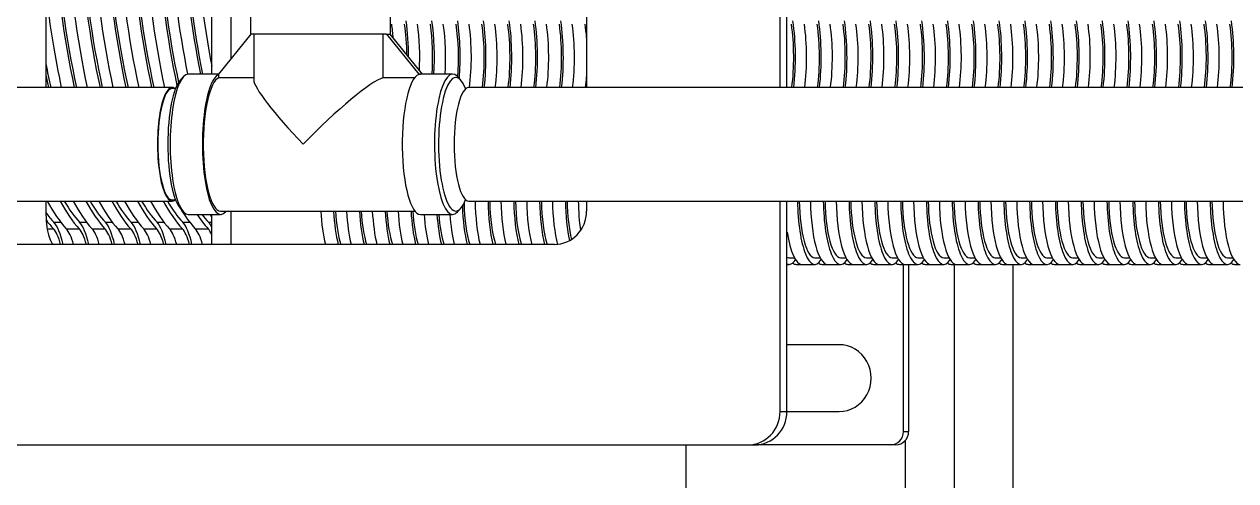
# Model space of a CAD drawing. Header units: millimetres. Extents: x 3795014 to 4300160, y 3869364 to 4016788.
# Drawn here: x 4226457.3 to 4226548, y 3922796.3 to 3922830.5 of the extents above; entities that cross this region are included whole.
import ezdxf

# ---------------------------------------------------------------- set-up
doc = ezdxf.new("R2010")
doc.units = ezdxf.units.MM
doc.layers.add('линия перехода', color=7, linetype='Continuous')
doc.layers.add('основная', color=7, linetype='Continuous', lineweight=50)

msp = doc.modelspace()

# ---------------------------------------------------------------- linework, layer by layer
at = {"layer": 'линия перехода', "color": 0, "linetype": 'Continuous', "lineweight": -3}
for p, q in [((4226459.513, 3922815.69), (4226460.033, 3922815.69)), ((4226461.444, 3922815.69), (4226461.965, 3922815.69)), ((4226463.376, 3922815.69), (4226463.897, 3922815.69)), ((4226465.308, 3922815.69), (4226465.828, 3922815.69)), ((4226467.239, 3922815.69), (4226467.76, 3922815.69)), ((4226469.171, 3922815.69), (4226469.692, 3922815.69)), ((4226471.103, 3922815.69), (4226471.341, 3922815.69)), ((4226459.011, 3922815.208), (4226459.478, 3922815.208)), ((4226460.444, 3922815.208), (4226461.41, 3922815.208)), ((4226462.375, 3922815.208), (4226463.341, 3922815.208)), ((4226464.307, 3922815.208), (4226465.273, 3922815.208)), ((4226466.239, 3922815.208), (4226467.205, 3922815.208)), ((4226468.171, 3922815.208), (4226469.136, 3922815.208)), ((4226470.102, 3922815.208), (4226471.068, 3922815.208)), ((4226526.973, 3922780.523), (4226526.973, 3922812.54)), ((4226513.906, 3922801.531), (4226514.424, 3922801.531)), ((4226523.151, 3922800.031), (4226523.539, 3922800.031)), ((4226523.298, 3922793.693), (4226523.298, 3922799.37))]:
    msp.add_line(p, q, dxfattribs=at)
at = {"layer": 'основная', "color": 0, "linetype": 'Continuous', "lineweight": -3}
for p, q in [((4226471.341, 3922826.781), (4226471.341, 3922879.031)), ((4226472.79, 3922827.926), (4226472.79, 3922879.031)), ((4226458.913, 3922876.531), (4226458.913, 3922825.781)), ((4226499.418, 3922834.031), (4226499.418, 3922825.781)), ((4226513.906, 3922825.781), (4226513.906, 3922834.031)), ((4226514.424, 3922825.781), (4226514.424, 3922834.031)), ((4226474.233, 3922832.281), (4226474.233, 3922829.781)), ((4226484.733, 3922829.781), (4226484.733, 3922832.281)), ((4226471.868, 3922826.781), (4226474.283, 3922829.781)), ((4226484.401, 3922829.781), (4226474.233, 3922829.781)), ((4226474.483, 3922829.781), (4226474.483, 3922826.361)), ((4226484.159, 3922829.781), (4226484.159, 3922826.506)), ((4226484.401, 3922829.781), (4226484.424, 3922829.781)), ((4226484.424, 3922829.781), (4226484.554, 3922829.781)), ((4226484.424, 3922829.781), (4226486.839, 3922826.781)), ((4226484.554, 3922829.781), (4226484.683, 3922829.781)), ((4226484.683, 3922829.781), (4226484.733, 3922829.781)), ((4226484.683, 3922829.781), (4226487.098, 3922826.781)), ((4226469.218, 3922826.589), (4226468.994, 3922826.348)), ((4226471.868, 3922826.781), (4226469.583, 3922826.781)), ((4226471.868, 3922826.758), (4226471.868, 3922826.781)), ((4226471.868, 3922826.506), (4226471.868, 3922826.758)), ((4226474.483, 3922826.506), (4226471.868, 3922826.506)), ((4226486.534, 3922826.506), (4226484.159, 3922826.506)), ((4226486.839, 3922826.781), (4226486.968, 3922826.781)), ((4226486.839, 3922826.781), (4226486.839, 3922826.758)), ((4226489.383, 3922826.781), (4226486.968, 3922826.781)), ((4226489.972, 3922826.348), (4226489.748, 3922826.589)), ((4226468.376, 3922825.781), (4226383.383, 3922825.781)), ((4226468.625, 3922825.697), (4226468.376, 3922825.697)), ((4226575.584, 3922825.781), (4226490.59, 3922825.781)), ((4226383.383, 3922817.281), (4226468.376, 3922817.281)), ((4226458.913, 3922817.281), (4226458.913, 3922816.531)), ((4226468.376, 3922817.366), (4226468.625, 3922817.366)), ((4226490.59, 3922817.281), (4226575.584, 3922817.281)), ((4226499.418, 3922817.281), (4226499.418, 3922816.531)), ((4226513.906, 3922801.531), (4226513.906, 3922817.281)), ((4226514.424, 3922801.531), (4226514.424, 3922817.281)), ((4226468.994, 3922816.715), (4226469.218, 3922816.474)), ((4226469.583, 3922816.281), (4226471.998, 3922816.281)), ((4226471.341, 3922814.031), (4226471.341, 3922816.281)), ((4226471.998, 3922816.531), (4226486.554, 3922816.531)), ((4226472.79, 3922814.031), (4226472.79, 3922816.531)), ((4226486.968, 3922816.281), (4226489.383, 3922816.281)), ((4226489.748, 3922816.474), (4226489.972, 3922816.715)), ((4226497.004, 3922814.031), (4226410.079, 3922814.031)), ((4226514.575, 3922813.04), (4226514.976, 3922813.04)), ((4226516.507, 3922813.04), (4226516.908, 3922813.04)), ((4226518.439, 3922813.04), (4226518.84, 3922813.04)), ((4226520.37, 3922813.04), (4226520.771, 3922813.04)), ((4226522.302, 3922813.04), (4226522.703, 3922813.04)), ((4226524.234, 3922813.04), (4226524.635, 3922813.04)), ((4226526.165, 3922813.04), (4226526.566, 3922813.04)), ((4226528.097, 3922813.04), (4226528.498, 3922813.04)), ((4226530.029, 3922813.04), (4226530.43, 3922813.04)), ((4226531.96, 3922813.04), (4226532.361, 3922813.04)), ((4226533.892, 3922813.04), (4226534.293, 3922813.04)), ((4226535.824, 3922813.04), (4226536.225, 3922813.04)), ((4226537.755, 3922813.04), (4226538.156, 3922813.04)), ((4226539.687, 3922813.04), (4226540.088, 3922813.04)), ((4226541.619, 3922813.04), (4226542.02, 3922813.04)), ((4226543.55, 3922813.04), (4226543.952, 3922813.04)), ((4226545.482, 3922813.04), (4226545.883, 3922813.04)), ((4226547.414, 3922813.04), (4226547.815, 3922813.04)), ((4226514.424, 3922812.54), (4226514.575, 3922812.54)), ((4226515.114, 3922812.54), (4226515.541, 3922812.54)), ((4226515.541, 3922812.54), (4226516.507, 3922812.54)), ((4226517.046, 3922812.54), (4226517.473, 3922812.54)), ((4226517.473, 3922812.54), (4226518.439, 3922812.54)), ((4226518.978, 3922812.54), (4226519.405, 3922812.54)), ((4226519.405, 3922812.54), (4226520.37, 3922812.54)), ((4226520.909, 3922812.54), (4226521.336, 3922812.54)), ((4226521.336, 3922812.54), (4226522.302, 3922812.54)), ((4226522.841, 3922812.54), (4226523.268, 3922812.54)), ((4226523.151, 3922800.031), (4226523.151, 3922812.54)), ((4226523.268, 3922812.54), (4226524.234, 3922812.54)), ((4226523.539, 3922800.031), (4226523.539, 3922812.54)), ((4226524.773, 3922812.54), (4226525.2, 3922812.54)), ((4226525.2, 3922812.54), (4226526.165, 3922812.54)), ((4226526.705, 3922812.54), (4226527.131, 3922812.54)), ((4226527.131, 3922812.54), (4226528.097, 3922812.54)), ((4226528.636, 3922812.54), (4226529.063, 3922812.54)), ((4226529.063, 3922812.54), (4226530.029, 3922812.54)), ((4226530.568, 3922812.54), (4226530.995, 3922812.54)), ((4226530.995, 3922812.54), (4226531.96, 3922812.54)), ((4226531.378, 3922780.523), (4226531.378, 3922812.54)), ((4226532.5, 3922812.54), (4226532.926, 3922812.54)), ((4226532.926, 3922812.54), (4226533.892, 3922812.54)), ((4226534.431, 3922812.54), (4226534.858, 3922812.54)), ((4226534.858, 3922812.54), (4226535.824, 3922812.54)), ((4226536.363, 3922812.54), (4226536.79, 3922812.54)), ((4226536.79, 3922812.54), (4226537.755, 3922812.54)), ((4226538.295, 3922812.54), (4226538.721, 3922812.54)), ((4226538.721, 3922812.54), (4226539.687, 3922812.54)), ((4226540.226, 3922812.54), (4226540.653, 3922812.54)), ((4226540.653, 3922812.54), (4226541.619, 3922812.54)), ((4226542.158, 3922812.54), (4226542.585, 3922812.54)), ((4226542.585, 3922812.54), (4226543.55, 3922812.54)), ((4226544.09, 3922812.54), (4226544.516, 3922812.54)), ((4226544.516, 3922812.54), (4226545.482, 3922812.54)), ((4226546.021, 3922812.54), (4226546.448, 3922812.54)), ((4226546.448, 3922812.54), (4226547.414, 3922812.54)), ((4226547.953, 3922812.54), (4226548.38, 3922812.54)), ((4226518.321, 3922806.531), (4226514.424, 3922806.531)), ((4226514.424, 3922801.531), (4226518.321, 3922801.531)), ((4226395.591, 3922799.031), (4226511.491, 3922799.031)), ((4226506.879, 3922794.031), (4226506.879, 3922799.031)), ((4226511.491, 3922799.031), (4226512.01, 3922799.031)), ((4226522.185, 3922799.031), (4226512.01, 3922799.031)), ((4226522.573, 3922799.031), (4226522.185, 3922799.031))]:
    msp.add_line(p, q, dxfattribs=at)
for centre, major_axis, ratio, start_param, end_param in [((4226467.519, 3922846.531), (0, -32), 0.259156, -1.300864, -0.865266), ((4226469.451, 3922846.531), (0, -32), 0.259156, -1.300864, -0.865266), ((4226471.382, 3922846.531), (0, -32), 0.259156, -1.300864, -0.865266), ((4226473.314, 3922846.531), (0, -32), 0.259156, -1.300864, -0.865266), ((4226475.246, 3922846.531), (0, -32), 0.259156, -1.300864, -0.880631), ((4226477.177, 3922846.531), (0, -32), 0.259156, -1.300864, -0.905633), ((4226467.519, 3922846.531), (0, -32.5), 0.259156, -1.300864, -0.878299), ((4226468.485, 3922846.531), (0, -32.5), 0.259156, -1.300864, -0.878299), ((4226469.451, 3922846.531), (0, -32.5), 0.259156, -1.300864, -0.878299), ((4226470.417, 3922846.531), (0, -32.5), 0.259156, -1.300864, -0.878299), ((4226471.382, 3922846.531), (0, -32.5), 0.259156, -1.300864, -0.878299), ((4226472.348, 3922846.531), (0, -32.5), 0.259156, -1.300864, -0.878299), ((4226473.314, 3922846.531), (0, -32.5), 0.259156, -1.300864, -0.878299), ((4226474.28, 3922846.531), (0, -32.5), 0.259156, -1.300864, -0.878299), ((4226475.246, 3922846.531), (0, -32.5), 0.259156, -1.300864, -0.884553), ((4226476.212, 3922846.531), (0, -32.5), 0.259156, -1.300864, -0.917448), ((4226477.177, 3922846.531), (0, -32.5), 0.259156, -1.300864, -0.917645), ((4226478.143, 3922846.531), (0, -32.5), 0.259156, -1.300864, -0.940143), ((4226466.553, 3922846.531), (0, -32.5), 0.259156, -1.136452, -0.878299), ((4226484.658, 3922828.046), (0, 5.5), 0.259156, 4.711616, 5.227854), ((4226486.59, 3922828.046), (0, 5.5), 0.259156, 4.480357, 5.227854), ((4226488.521, 3922828.046), (0, 5.5), 0.259156, 4.416404, 5.227854), ((4226490.453, 3922828.046), (0, 5.5), 0.259156, 4.287989, 5.227854), ((4226492.385, 3922828.046), (0, 5.5), 0.259156, 4.287989, 5.227854), ((4226494.316, 3922828.046), (0, 5.5), 0.259156, 4.287989, 5.227854), ((4226496.248, 3922828.046), (0, 5.5), 0.259156, 4.287989, 5.227854), ((4226513.633, 3922828.046), (0, 5.5), 0.259156, 4.287989, 5.227854), ((4226515.565, 3922828.046), (0, 5.5), 0.259156, 4.287989, 5.227854), ((4226517.496, 3922828.046), (0, 5.5), 0.259156, 4.287989, 5.227854), ((4226519.428, 3922828.046), (0, 5.5), 0.259156, 4.287989, 5.227854), ((4226521.36, 3922828.046), (0, 5.5), 0.259156, 4.287989, 5.227854), ((4226523.291, 3922828.046), (0, 5.5), 0.259156, 4.287989, 5.227854), ((4226525.223, 3922828.046), (0, 5.5), 0.259156, 4.287989, 5.227854), ((4226527.155, 3922828.046), (0, 5.5), 0.259156, 4.287989, 5.227854), ((4226529.086, 3922828.046), (0, 5.5), 0.259156, 4.287989, 5.227854), ((4226531.018, 3922828.046), (0, 5.5), 0.259156, 4.287989, 5.227854), ((4226532.95, 3922828.046), (0, 5.5), 0.259156, 4.287989, 5.227854), ((4226534.882, 3922828.046), (0, 5.5), 0.259156, 4.287989, 5.227854), ((4226536.813, 3922828.046), (0, 5.5), 0.259156, 4.287989, 5.227854), ((4226538.745, 3922828.046), (0, 5.5), 0.259156, 4.287989, 5.227854), ((4226540.677, 3922828.046), (0, 5.5), 0.259156, 4.287989, 5.227854), ((4226542.608, 3922828.046), (0, 5.5), 0.259156, 4.287989, 5.227854), ((4226544.54, 3922828.046), (0, 5.5), 0.259156, 4.287989, 5.227854), ((4226546.472, 3922828.046), (0, 5.5), 0.259156, 4.287989, 5.227854), ((4226483.692, 3922828.046), (0, -5), 0.259156, -4.423726, -4.196924), ((4226484.658, 3922828.046), (0, -5), 0.259156, 1.60231, 2.086262), ((4226485.624, 3922828.046), (0, -5), 0.259156, 1.367383, 2.086262), ((4226486.59, 3922828.046), (0, -5), 0.259156, 1.315067, 2.086262), ((4226487.556, 3922828.046), (0, -5), 0.259156, 1.315067, 2.086262), ((4226488.521, 3922828.046), (0, -5), 0.259156, 1.272378, 2.086262), ((4226489.487, 3922828.046), (0, -5), 0.259156, 1.100723, 2.086262), ((4226490.453, 3922828.046), (0, -5), 0.259156, 1.100723, 2.086262), ((4226491.419, 3922828.046), (0, -5), 0.259156, 1.100723, 2.086262), ((4226492.385, 3922828.046), (0, -5), 0.259156, 1.100723, 2.086262), ((4226493.351, 3922828.046), (0, -5), 0.259156, 1.100723, 2.086262), ((4226494.316, 3922828.046), (0, -5), 0.259156, 1.100723, 2.086262), ((4226495.282, 3922828.046), (0, -5), 0.259156, 1.100723, 2.086262), ((4226496.248, 3922828.046), (0, -5), 0.259156, 1.100723, 2.086262), ((4226497.214, 3922828.046), (0, -5), 0.259156, 1.100723, 2.086262), ((4226498.18, 3922828.046), (0, -5), 0.259156, -4.414203, -4.196924), ((4226513.633, 3922828.046), (0, -5), 0.259156, 1.100723, 2.086262), ((4226514.599, 3922828.046), (0, -5), 0.259156, 1.100723, 2.086262), ((4226515.565, 3922828.046), (0, -5), 0.259156, 1.100723, 2.086262), ((4226516.531, 3922828.046), (0, -5), 0.259156, 1.100723, 2.086262), ((4226517.496, 3922828.046), (0, -5), 0.259156, 1.100723, 2.086262), ((4226518.462, 3922828.046), (0, -5), 0.259156, 1.100723, 2.086262), ((4226519.428, 3922828.046), (0, -5), 0.259156, 1.100723, 2.086262), ((4226520.394, 3922828.046), (0, -5), 0.259156, 1.100723, 2.086262), ((4226521.36, 3922828.046), (0, -5), 0.259156, 1.100723, 2.086262), ((4226522.326, 3922828.046), (0, -5), 0.259156, 1.100723, 2.086262), ((4226523.291, 3922828.046), (0, -5), 0.259156, 1.100723, 2.086262), ((4226524.257, 3922828.046), (0, -5), 0.259156, 1.100723, 2.086262), ((4226525.223, 3922828.046), (0, -5), 0.259156, 1.100723, 2.086262), ((4226526.189, 3922828.046), (0, -5), 0.259156, 1.100723, 2.086262), ((4226527.155, 3922828.046), (0, -5), 0.259156, 1.100723, 2.086262), ((4226528.121, 3922828.046), (0, -5), 0.259156, 1.100723, 2.086262), ((4226529.086, 3922828.046), (0, -5), 0.259156, 1.100723, 2.086262), ((4226530.052, 3922828.046), (0, -5), 0.259156, 1.100723, 2.086262), ((4226531.018, 3922828.046), (0, -5), 0.259156, 1.100723, 2.086262), ((4226531.984, 3922828.046), (0, -5), 0.259156, 1.100723, 2.086262), ((4226532.95, 3922828.046), (0, -5), 0.259156, 1.100723, 2.086262), ((4226533.916, 3922828.046), (0, -5), 0.259156, 1.100723, 2.086262), ((4226534.882, 3922828.046), (0, -5), 0.259156, 1.100723, 2.086262), ((4226535.847, 3922828.046), (0, -5), 0.259156, 1.100723, 2.086262), ((4226536.813, 3922828.046), (0, -5), 0.259156, 1.100723, 2.086262), ((4226537.779, 3922828.046), (0, -5), 0.259156, 1.100723, 2.086262), ((4226538.745, 3922828.046), (0, -5), 0.259156, 1.100723, 2.086262), ((4226539.711, 3922828.046), (0, -5), 0.259156, 1.100723, 2.086262), ((4226540.677, 3922828.046), (0, -5), 0.259156, 1.100723, 2.086262), ((4226541.642, 3922828.046), (0, -5), 0.259156, 1.100723, 2.086262), ((4226542.608, 3922828.046), (0, -5), 0.259156, 1.100723, 2.086262), ((4226543.574, 3922828.046), (0, -5), 0.259156, 1.100723, 2.086262), ((4226544.54, 3922828.046), (0, -5), 0.259156, 1.100723, 2.086262), ((4226545.506, 3922828.046), (0, -5), 0.259156, 1.100723, 2.086262), ((4226546.472, 3922828.046), (0, -5), 0.259156, 1.100723, 2.086262), ((4226465.587, 3922846.531), (0, -32), 0.259156, -0.935434, -0.865266), ((4226489.383, 3922821.531), (0, -5.25), 0.259156, 2.869941, 6.283185), ((4226465.587, 3922846.531), (0, -32.5), 0.259156, -0.914855, -0.878299), ((4226469.342, 3922821.531), (0, 5), 0.259156, 0.271652, 2.869941), ((4226469.583, 3922821.531), (0, 5.25), 0.259156, 0, 3.141593), ((4226471.998, 3922821.531), (0, 5.25), 0.259156, 0.095383, 3.451437), ((4226471.998, 3922821.531), (0, 5), 0.259156, 0.100167, 3.141593), ((4226479.483, 3922821.531), (4.957, -4.957), 0.13183, 3.272667, 4.581315), ((4226479.483, 3922821.531), (4.957, 4.957), 0.13183, 0.231242, 1.701871), ((4226486.968, 3922821.531), (0, 5.25), 0.259156, 0.095383, 3.141593), ((4226486.968, 3922821.531), (0, 5.25), 0.259156, 0, 0.095383), ((4226489.624, 3922821.531), (0, -5), 0.259156, 2.555485, 6.283185), ((4226498.18, 3922828.046), (0, -5), 0.259156, 1.100723, 1.27261), ((4226468.376, 3922821.531), (0, -4.25), 0.259156, 2.94185, 6.283185), ((4226468.376, 3922821.531), (0, -4.166), 0.259156, 3.141593, 6.283185), ((4226490.59, 3922821.531), (0, -4.25), 0.259156, 3.141593, 6.283185), ((4226462.69, 3922846.531), (0, -32.5), 0.259156, -0.451027, -0.269933), ((4226463.656, 3922846.531), (0, -32.5), 0.259156, -0.451027, -0.269933), ((4226463.656, 3922846.531), (0, -32), 0.259156, -0.417606, -0.269933), ((4226464.622, 3922846.531), (0, -32.5), 0.259156, -0.451027, -0.269933), ((4226465.587, 3922846.531), (0, -32.5), 0.259156, -0.451027, -0.269933), ((4226465.587, 3922846.531), (0, -32), 0.259156, -0.417606, -0.269933), ((4226466.553, 3922846.531), (0, -32.5), 0.259156, -0.451027, -0.269933), ((4226467.519, 3922846.531), (0, -32.5), 0.259156, -0.451027, -0.269933), ((4226467.519, 3922846.531), (0, -32), 0.259156, -0.417606, -0.269933), ((4226468.485, 3922846.531), (0, -32.5), 0.259156, -0.451027, -0.269933), ((4226469.451, 3922846.531), (0, -32.5), 0.259156, -0.451027, -0.269933), ((4226469.451, 3922846.531), (0, -32), 0.259156, -0.417606, -0.269933), ((4226470.417, 3922846.531), (0, -32.5), 0.259156, -0.451027, -0.269933), ((4226471.382, 3922846.531), (0, -32.5), 0.259156, -0.451027, -0.269933), ((4226471.382, 3922846.531), (0, -32), 0.259156, -0.417606, -0.269933), ((4226468.376, 3922821.531), (0, -4.25), 0.259156, 0, 0.199743), ((4226489.624, 3922821.531), (0, -5), 0.259156, 0, 0.594823), ((4226491.395, 3922817.54), (0, 4.5), 0.259156, 1.664326, 2.464973), ((4226492.361, 3922817.54), (0, 5), 0.259156, 1.622544, 2.344524), ((4226493.327, 3922817.54), (0, 5), 0.259156, 1.622544, 2.348611), ((4226493.327, 3922817.54), (0, 4.5), 0.259156, 1.6283, 2.464973), ((4226494.293, 3922817.54), (0, 5), 0.259156, 1.622544, 2.344524), ((4226495.259, 3922817.54), (0, 5), 0.259156, 1.622544, 2.348611), ((4226495.259, 3922817.54), (0, 4.5), 0.259156, 1.6283, 2.464973), ((4226496.225, 3922817.54), (0, 5), 0.259156, 1.622544, 2.356194), ((4226497.19, 3922817.54), (0, 5), 0.259156, 1.622544, 2.348611), ((4226497.19, 3922817.54), (0, 4.5), 0.259156, 1.6283, 2.464973), ((4226498.156, 3922817.54), (0, 5), 0.259156, 1.622544, 2.356194), ((4226499.122, 3922817.54), (0, 5), 0.259156, 1.622544, 2.270421), ((4226499.122, 3922817.54), (0, 4.5), 0.259156, 1.6283, 2.339507), ((4226500.088, 3922817.54), (0, 5), 0.259156, 1.622544, 2.087919), ((4226516.507, 3922817.54), (0, 5), 0.259156, 1.622544, 3.523493), ((4226516.507, 3922817.54), (0, 4.5), 0.259156, 1.6283, 3.141593), ((4226517.473, 3922817.54), (0, 5), 0.259156, 1.622544, 3.141593), ((4226518.439, 3922817.54), (0, 5), 0.259156, 1.622544, 3.523493), ((4226518.439, 3922817.54), (0, 4.5), 0.259156, 1.6283, 3.141593), ((4226519.405, 3922817.54), (0, 5), 0.259156, 1.622544, 3.141593), ((4226520.37, 3922817.54), (0, 5), 0.259156, 1.622544, 3.523493), ((4226520.37, 3922817.54), (0, 4.5), 0.259156, 1.6283, 3.141593), ((4226521.336, 3922817.54), (0, 5), 0.259156, 1.622544, 3.141593), ((4226522.302, 3922817.54), (0, 5), 0.259156, 1.622544, 3.523493), ((4226522.302, 3922817.54), (0, 4.5), 0.259156, 1.6283, 3.141593), ((4226523.268, 3922817.54), (0, 5), 0.259156, 1.622544, 3.141593), ((4226524.234, 3922817.54), (0, 5), 0.259156, 1.622544, 3.523493), ((4226524.234, 3922817.54), (0, 4.5), 0.259156, 1.6283, 3.141593), ((4226525.2, 3922817.54), (0, 5), 0.259156, 1.622544, 3.141593), ((4226526.165, 3922817.54), (0, 5), 0.259156, 1.622544, 3.523493), ((4226526.165, 3922817.54), (0, 4.5), 0.259156, 1.6283, 3.141593), ((4226527.131, 3922817.54), (0, 5), 0.259156, 1.622544, 3.141593), ((4226528.097, 3922817.54), (0, 5), 0.259156, 1.622544, 3.523493), ((4226528.097, 3922817.54), (0, 4.5), 0.259156, 1.6283, 3.141593), ((4226529.063, 3922817.54), (0, 5), 0.259156, 1.622544, 3.141593), ((4226530.029, 3922817.54), (0, 5), 0.259156, 1.622544, 3.523493), ((4226530.029, 3922817.54), (0, 4.5), 0.259156, 1.6283, 3.141593), ((4226530.995, 3922817.54), (0, 5), 0.259156, 1.622544, 3.141593), ((4226531.96, 3922817.54), (0, 5), 0.259156, 1.622544, 3.523493), ((4226531.96, 3922817.54), (0, 4.5), 0.259156, 1.6283, 3.141593), ((4226532.926, 3922817.54), (0, 5), 0.259156, 1.622544, 3.141593), ((4226533.892, 3922817.54), (0, 5), 0.259156, 1.622544, 3.523493), ((4226533.892, 3922817.54), (0, 4.5), 0.259156, 1.6283, 3.141593), ((4226534.858, 3922817.54), (0, 5), 0.259156, 1.622544, 3.141593), ((4226535.824, 3922817.54), (0, 5), 0.259156, 1.622544, 3.523493), ((4226535.824, 3922817.54), (0, 4.5), 0.259156, 1.6283, 3.141593), ((4226536.79, 3922817.54), (0, 5), 0.259156, 1.622544, 3.141593), ((4226537.755, 3922817.54), (0, 5), 0.259156, 1.622544, 3.523493), ((4226537.755, 3922817.54), (0, 4.5), 0.259156, 1.6283, 3.141593), ((4226538.721, 3922817.54), (0, 5), 0.259156, 1.622544, 3.141593), ((4226539.687, 3922817.54), (0, 5), 0.259156, 1.622544, 3.523493), ((4226539.687, 3922817.54), (0, 4.5), 0.259156, 1.6283, 3.141593), ((4226540.653, 3922817.54), (0, 5), 0.259156, 1.622544, 3.141593), ((4226541.619, 3922817.54), (0, 5), 0.259156, 1.622544, 3.523493), ((4226541.619, 3922817.54), (0, 4.5), 0.259156, 1.6283, 3.141593), ((4226542.585, 3922817.54), (0, 5), 0.259156, 1.622544, 3.141593), ((4226543.55, 3922817.54), (0, 5), 0.259156, 1.622544, 3.523493), ((4226543.55, 3922817.54), (0, 4.5), 0.259156, 1.6283, 3.141593), ((4226544.516, 3922817.54), (0, 5), 0.259156, 1.622544, 3.141593), ((4226545.482, 3922817.54), (0, 5), 0.259156, 1.622544, 3.523493), ((4226545.482, 3922817.54), (0, 4.5), 0.259156, 1.6283, 3.141593), ((4226546.448, 3922817.54), (0, 5), 0.259156, 1.622544, 3.141593), ((4226547.414, 3922817.54), (0, 5), 0.259156, 1.622544, 3.523493), ((4226547.414, 3922817.54), (0, 4.5), 0.259156, 1.6283, 3.141593), ((4226548.38, 3922817.54), (0, 5), 0.259156, 1.622544, 3.141593), ((4226459.561, 3922816.531), (0, 2.5), 0.259156, 1.570796, 3.141593), ((4226461.724, 3922846.531), (0, -32), 0.259156, -0.34578, -0.269933), ((4226472.348, 3922846.531), (0, -32.5), 0.259156, -0.412993, -0.269933), ((4226473.314, 3922846.531), (0, -32.5), 0.259156, -0.374285, -0.269933), ((4226473.314, 3922846.531), (0, -32), 0.259156, -0.332245, -0.269933), ((4226474.28, 3922846.531), (0, -32.5), 0.259156, -0.374285, -0.356454), ((4226480.771, 3922817.54), (0, 5), 0.259156, 1.773915, 2.348611), ((4226481.737, 3922817.54), (0, 5), 0.259156, 1.773915, 2.348611), ((4226481.737, 3922817.54), (0, 4.5), 0.259156, 1.796855, 2.464973), ((4226482.703, 3922817.54), (0, 5), 0.259156, 1.773915, 2.348611), ((4226483.669, 3922817.54), (0, 5), 0.259156, 1.773915, 2.348611), ((4226483.669, 3922817.54), (0, 4.5), 0.259156, 1.796855, 2.464973), ((4226484.635, 3922817.54), (0, 5), 0.259156, 1.773915, 2.348611), ((4226485.6, 3922817.54), (0, 5), 0.259156, 1.773915, 2.348611), ((4226485.6, 3922817.54), (0, 4.5), 0.259156, 1.796855, 2.464973), ((4226486.566, 3922817.54), (0, 5), 0.259156, 1.773915, 2.348611), ((4226487.532, 3922817.54), (0, 5), 0.259156, 1.773915, 2.348611), ((4226487.532, 3922817.54), (0, 4.5), 0.259156, 1.796855, 2.464973), ((4226488.498, 3922817.54), (0, 5), 0.259156, -4.457927, -3.934574), ((4226489.464, 3922817.54), (0, 5), 0.259156, -4.457927, -3.934574), ((4226489.464, 3922817.54), (0, 4.5), 0.259156, 1.854271, 2.464973), ((4226490.43, 3922817.54), (0, 5), 0.259156, -4.457927, -3.938661), ((4226489.383, 3922821.531), (0, -5.25), 0.259156, 0, 0.271652), ((4226491.395, 3922817.54), (0, 5), 0.259156, 1.699896, 2.348611), ((4226497.004, 3922816.531), (0, 2.5), 0.965835, 3.141593, 4.712389), ((4226461.724, 3922846.531), (0, -32.5), 0.259156, -0.33735, -0.269933), ((4226459.132, 3922810.389), (0, 5.5), 0.259156, 5.436135, 6.013253), ((4226461.064, 3922810.389), (0, 5.5), 0.259156, 5.436135, 6.013253), ((4226462.996, 3922810.389), (0, 5.5), 0.259156, 5.436135, 6.013253), ((4226464.927, 3922810.389), (0, 5.5), 0.259156, 5.436135, 6.013253), ((4226466.859, 3922810.389), (0, 5.5), 0.259156, 5.436135, 6.013253), ((4226468.791, 3922810.389), (0, 5.5), 0.259156, 5.436135, 6.013253), ((4226470.722, 3922810.389), (0, 5.5), 0.259156, -0.448697, -0.269933), ((4226459.132, 3922810.389), (0, -5), 0.259156, -3.896382, -3.411525), ((4226460.098, 3922810.389), (0, 5), 0.259156, -0.754789, -0.269933), ((4226461.064, 3922810.389), (0, -5), 0.259156, -3.896382, -3.411525), ((4226462.03, 3922810.389), (0, 5), 0.259156, -0.754789, -0.269933), ((4226462.996, 3922810.389), (0, 5), 0.259156, -0.754789, -0.269933), ((4226463.962, 3922810.389), (0, 5), 0.259156, -0.754789, -0.269933), ((4226464.927, 3922810.389), (0, -5), 0.259156, -3.896382, -3.411525), ((4226465.893, 3922810.389), (0, 5), 0.259156, -0.754789, -0.269933), ((4226466.859, 3922810.389), (0, 5), 0.259156, -0.754789, -0.269933), ((4226467.825, 3922810.389), (0, -5), 0.259156, -3.896382, -3.411525), ((4226468.791, 3922810.389), (0, -5), 0.259156, -3.896382, -3.411525), ((4226469.757, 3922810.389), (0, -5), 0.259156, -3.896382, -3.411525), ((4226470.722, 3922810.389), (0, -5), 0.259156, -3.639025, -3.411525), ((4226515.541, 3922817.54), (0, 5), 0.259156, 2.112598, 3.141593), ((4226514.575, 3922817.54), (0, 4.5), 0.259156, 3.011562, 3.141593), ((4226514.575, 3922817.54), (0, 5), 0.259156, 3.024628, 3.523493), ((4226515.114, 3922817.54), (0, 5), 0.259156, 2.932057, 3.141593), ((4226517.046, 3922817.54), (0, 5), 0.259156, 2.932057, 3.141593), ((4226518.978, 3922817.54), (0, 5), 0.259156, 2.932057, 3.141593), ((4226520.909, 3922817.54), (0, 5), 0.259156, 2.932057, 3.141593), ((4226522.841, 3922817.54), (0, 5), 0.259156, 2.932057, 3.141593), ((4226524.773, 3922817.54), (0, 5), 0.259156, 2.932057, 3.141593), ((4226526.705, 3922817.54), (0, 5), 0.259156, 2.932057, 3.141593), ((4226528.636, 3922817.54), (0, 5), 0.259156, 2.932057, 3.141593), ((4226530.568, 3922817.54), (0, 5), 0.259156, 2.932057, 3.141593), ((4226532.5, 3922817.54), (0, 5), 0.259156, 2.932057, 3.141593), ((4226534.431, 3922817.54), (0, 5), 0.259156, 2.932057, 3.141593), ((4226536.363, 3922817.54), (0, 5), 0.259156, 2.932057, 3.141593), ((4226538.295, 3922817.54), (0, 5), 0.259156, 2.932057, 3.141593), ((4226540.226, 3922817.54), (0, 5), 0.259156, 2.932057, 3.141593), ((4226542.158, 3922817.54), (0, 5), 0.259156, 2.932057, 3.141593), ((4226544.09, 3922817.54), (0, 5), 0.259156, 2.932057, 3.141593), ((4226546.021, 3922817.54), (0, 5), 0.259156, 2.932057, 3.141593), ((4226547.953, 3922817.54), (0, 5), 0.259156, 2.932057, 3.141593), ((4226518.321, 3922804.031), (0, -2.5), 0.965835, 0, 3.141593), ((4226511.491, 3922801.531), (0, -2.5), 0.965835, 0, 1.570796), ((4226512.01, 3922801.531), (0, -2.5), 0.965835, 0, 1.570796), ((4226522.185, 3922800.031), (0, -1), 0.965835, 0, 1.570796), ((4226522.573, 3922800.031), (0, 1), 0.965835, 3.141593, 4.712389)]:
    msp.add_ellipse(centre, major_axis=major_axis, ratio=ratio, start_param=start_param, end_param=end_param, dxfattribs=at)

doc.saveas('drawing.dxf')
